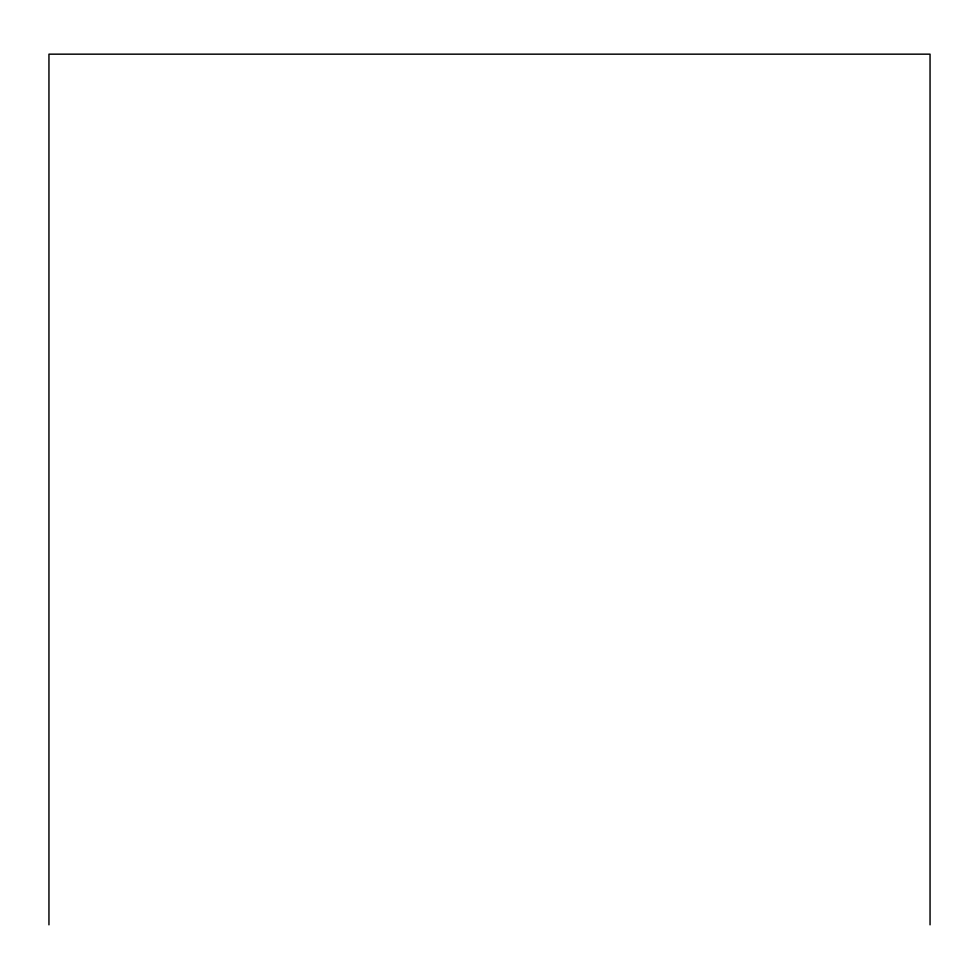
<?xml version="1.0" encoding="UTF-8"?>
<svg xmlns="http://www.w3.org/2000/svg" width="979" height="979" viewBox="0 0 979 979"><rect width="100%" height="100%" fill="white"/><g stroke="black" fill="none" stroke-linecap="round" stroke-linejoin="round"><path stroke-width="1.47" d="M930.05 924.837L930.05 54.163L48.95 54.163L48.95 924.837"/></g></svg>
